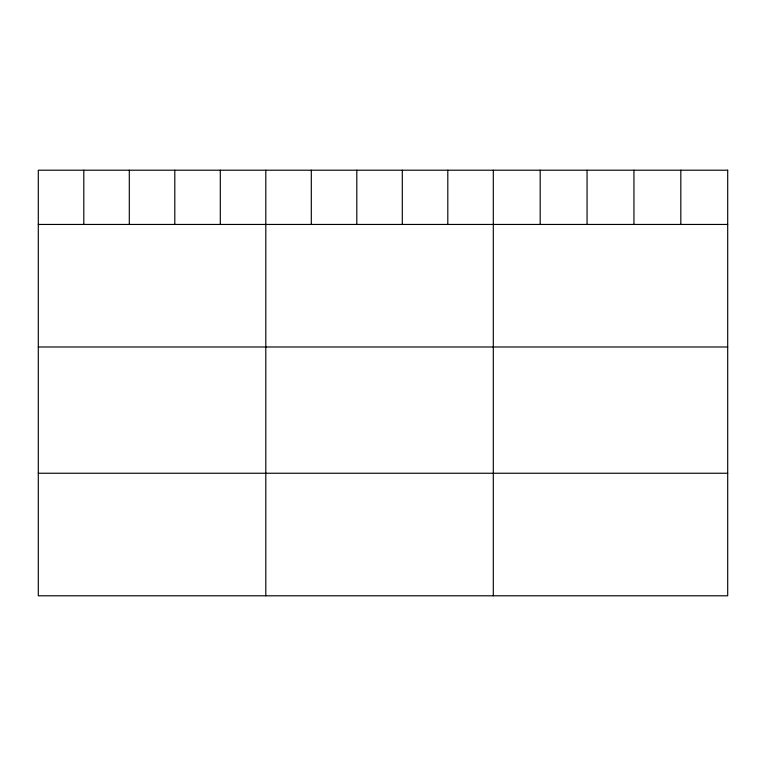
<?xml version="1.0" encoding="UTF-8"?>
<svg xmlns="http://www.w3.org/2000/svg" width="766" height="766" viewBox="0 0 766 766"><rect width="100%" height="100%" fill="white"/><g stroke="black" fill="none" stroke-linecap="round" stroke-linejoin="round"><path stroke-width="1.15" d="M38.3 224.448L727.7 224.448M38.3 346.988L727.7 346.988M38.3 473.244L727.7 473.244M680.821 170.205L680.821 224.448M633.942 170.205L633.942 224.448M587.062 170.205L587.062 224.448M540.183 170.205L540.183 224.448M493.304 170.205L493.304 595.795M447.804 170.205L447.804 224.448M402.303 170.205L402.303 224.448M356.803 170.205L356.803 224.448M311.302 170.205L311.302 224.448M265.802 170.205L265.802 595.795M220.302 170.205L220.302 224.448M174.801 170.205L174.801 224.448M129.301 170.205L129.301 224.448M83.8 170.205L83.8 224.448M727.7 170.205L38.3 170.205L38.3 595.795L727.7 595.795L727.7 170.205"/></g></svg>
